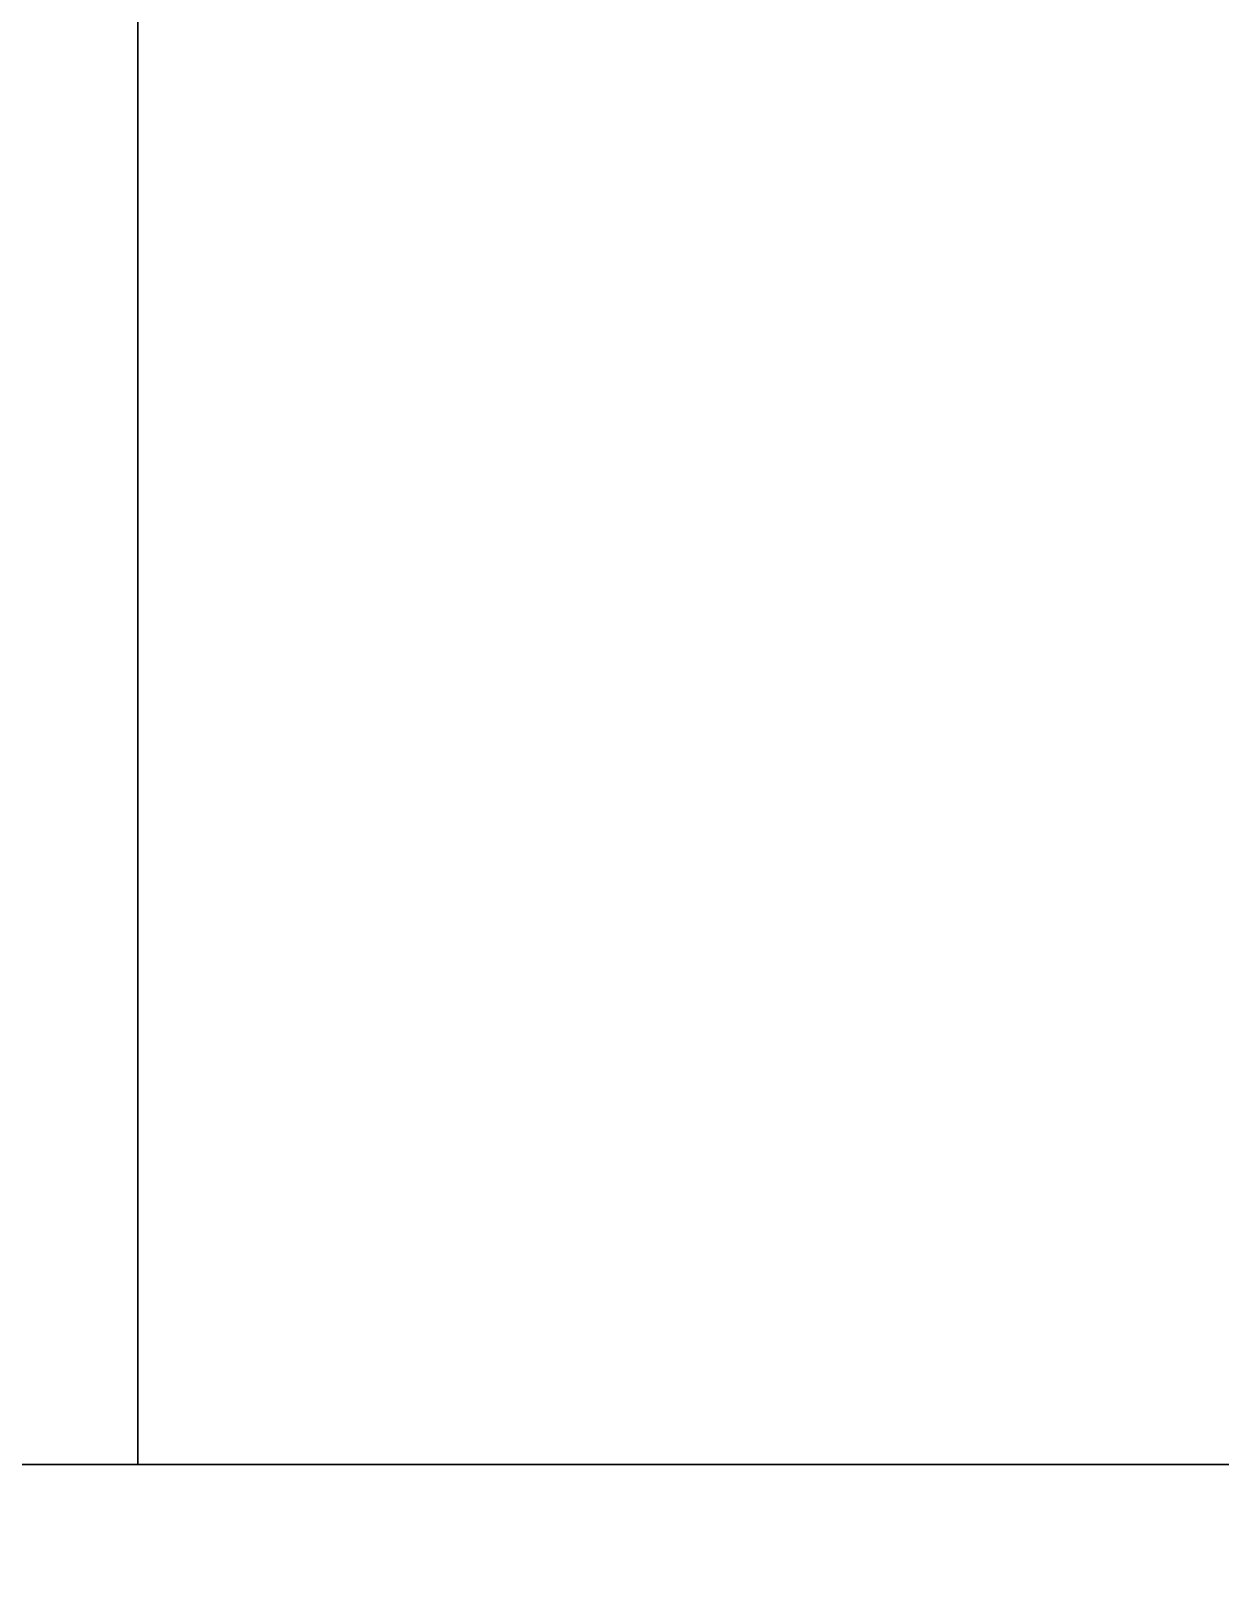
# Model space of a CAD drawing. Extents: x -100 to 4856, y -100 to 4830.
# Drawn here: x 2661.04 to 2677.26, y 100.6 to 121.54 of the extents above; entities that cross this region are included whole.
import ezdxf

# ---------------------------------------------------------------- set-up
doc = ezdxf.new("R2010")
doc.units = 0
for name, color, linetype in [('LAYER0', 7, 'CONTINUOUS'), ('LAYER1181', 7, 'CONTINUOUS'), ('LAYER836', 7, 'CONTINUOUS'), ('LAYER842', 7, 'CONTINUOUS'), ('LAYER853', 7, 'CONTINUOUS'), ('LAYER888', 7, 'CONTINUOUS'), ('LAYER890', 7, 'CONTINUOUS')]:
    doc.layers.add(name, color=color, linetype=linetype)

msp = doc.modelspace()

# ---------------------------------------------------------------- linework, layer by layer
at = {"layer": 'LAYER0', "invisible_edges": 1}
for points in [[(4856, 4830, -5), (-100, -100, -5), (-100, 4830, -5), (4856, 4830, -5)], [(-100, -100, -5), (4856, 4830, -5), (4856, -100, -5), (-100, -100, -5)], [(4856, -100), (-100, 4830), (-100, -100), (4856, -100)], [(-100, 4830), (4856, -100), (4856, 4830), (-100, 4830)]]:
    msp.add_3dface(points, dxfattribs=at)
at = {"layer": 'LAYER1181', "invisible_edges": 1}
for points in [[(3428.5, 44.6, 1984), (2644.5, 520, 1984), (2644.5, 44.6, 1984), (3428.5, 44.6, 1984)], [(2644.5, 520, 1984), (3428.5, 44.6, 1984), (3428.5, 520, 1984), (2644.5, 520, 1984)], [(3428.5, 520, 1966), (2644.5, 44.6, 1966), (2644.5, 520, 1966), (3428.5, 520, 1966)], [(2644.5, 44.6, 1966), (3428.5, 520, 1966), (3428.5, 44.6, 1966), (2644.5, 44.6, 1966)]]:
    msp.add_3dface(points, dxfattribs=at)
at = {"layer": 'LAYER836', "invisible_edges": 1}
for points in [[(3428.5, 44.6, 866), (2644.5, 520, 866), (2644.5, 44.6, 866), (3428.5, 44.6, 866)], [(2644.5, 520, 866), (3428.5, 44.6, 866), (3428.5, 520, 866), (2644.5, 520, 866)], [(3428.5, 520, 848), (2644.5, 44.6, 848), (2644.5, 520, 848), (3428.5, 520, 848)], [(2644.5, 44.6, 848), (3428.5, 520, 848), (3428.5, 44.6, 848), (2644.5, 44.6, 848)]]:
    msp.add_3dface(points, dxfattribs=at)
at = {"layer": 'LAYER842', "invisible_edges": 1}
for points in [[(2644.5, 20, 80), (3428.5, 580, 80), (3428.5, 20, 80), (2644.5, 20, 80)], [(3428.5, 580, 80), (2644.5, 20, 80), (2644.5, 580, 80), (3428.5, 580, 80)], [(2644.5, 580, 98), (3428.5, 20, 98), (3428.5, 580, 98), (2644.5, 580, 98)], [(3428.5, 20, 98), (2644.5, 580, 98), (2644.5, 20, 98), (3428.5, 20, 98)]]:
    msp.add_3dface(points, dxfattribs=at)
at = {"layer": 'LAYER853', "invisible_edges": 1}
for points in [[(3428.5, 20, 2539), (2644.5, 580, 2539), (2644.5, 20, 2539), (3428.5, 20, 2539)], [(2644.5, 580, 2539), (3428.5, 20, 2539), (3428.5, 580, 2539), (2644.5, 580, 2539)], [(3428.5, 580, 2521), (2644.5, 20, 2521), (2644.5, 580, 2521), (3428.5, 580, 2521)], [(2644.5, 20, 2521), (3428.5, 580, 2521), (3428.5, 20, 2521), (2644.5, 20, 2521)]]:
    msp.add_3dface(points, dxfattribs=at)
at = {"layer": 'LAYER888', "invisible_edges": 1}
for points in [[(2662.5, 102, 848), (2662.5, 502, 98), (2662.5, 102, 98), (2662.5, 102, 848)], [(2662.5, 502, 98), (2662.5, 102, 848), (2662.5, 502, 848), (2662.5, 502, 98)], [(2680.5, 102, 98), (2662.5, 502, 98), (2680.5, 502, 98), (2680.5, 102, 98)], [(2662.5, 502, 98), (2680.5, 102, 98), (2662.5, 102, 98), (2662.5, 502, 98)], [(2662.5, 102, 848), (2680.5, 502, 848), (2662.5, 502, 848), (2662.5, 102, 848)], [(2680.5, 502, 848), (2662.5, 102, 848), (2680.5, 102, 848), (2680.5, 502, 848)], [(2680.5, 102, 98), (2662.5, 102, 848), (2662.5, 102, 98), (2680.5, 102, 98)], [(2662.5, 102, 848), (2680.5, 102, 98), (2680.5, 102, 848), (2662.5, 102, 848)]]:
    msp.add_3dface(points, dxfattribs=at)
at = {"layer": 'LAYER890', "invisible_edges": 1}
for points in [[(2662.5, 102, 98), (2644.5, 182, 98), (2662.5, 182, 98), (2662.5, 102, 98)], [(2644.5, 182, 98), (2662.5, 102, 98), (2644.5, 102, 98), (2644.5, 182, 98)], [(2644.5, 102, 848), (2662.5, 182, 848), (2644.5, 182, 848), (2644.5, 102, 848)], [(2662.5, 182, 848), (2644.5, 102, 848), (2662.5, 102, 848), (2662.5, 182, 848)], [(2662.5, 182, 848), (2662.5, 102, 98), (2662.5, 182, 98), (2662.5, 182, 848)], [(2662.5, 102, 98), (2662.5, 182, 848), (2662.5, 102, 848), (2662.5, 102, 98)], [(2662.5, 102, 98), (2644.5, 102, 848), (2644.5, 102, 98), (2662.5, 102, 98)], [(2644.5, 102, 848), (2662.5, 102, 98), (2662.5, 102, 848), (2644.5, 102, 848)]]:
    msp.add_3dface(points, dxfattribs=at)

doc.saveas('drawing.dxf')
